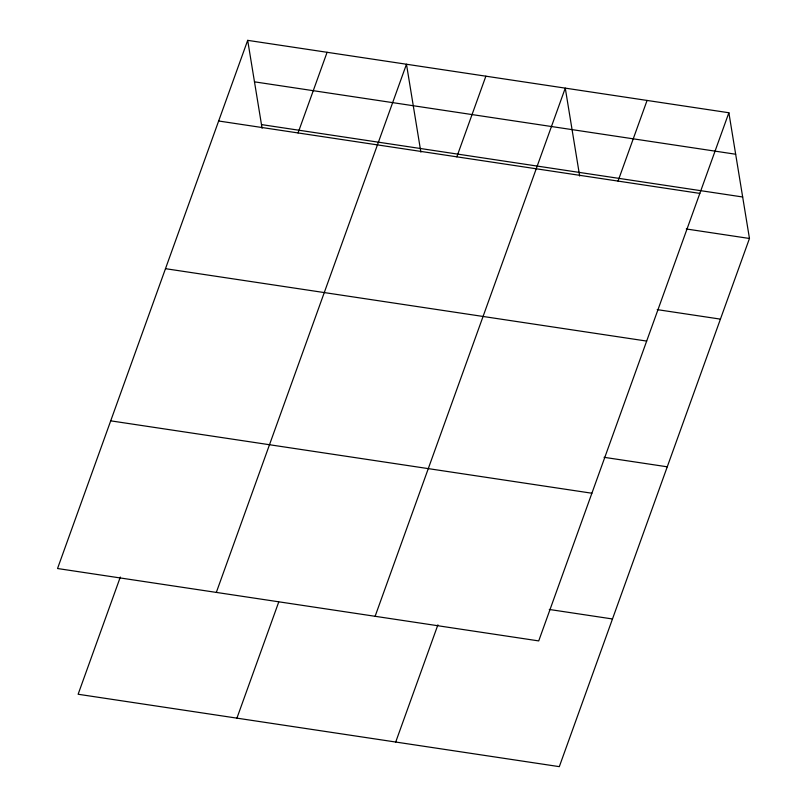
<?xml version="1.0" encoding="UTF-8"?>
<svg xmlns="http://www.w3.org/2000/svg" width="807" height="807" viewBox="0 0 807 807"><rect width="100%" height="100%" fill="white"/><g stroke="black" fill="none" stroke-linecap="round" stroke-linejoin="round"><path stroke-width="1.21" d="M247.688 40.35L57.539 568.521L538.723 640.909L728.872 112.748L247.688 40.35L262.083 128.252M120.324 577.045L78.128 694.252L559.312 766.65L749.461 238.479L728.872 112.748M298.045 132.943L327.087 52.294M216.326 592.409L406.476 64.237L420.871 152.14M236.915 718.149L278.697 602.113M456.833 156.84L485.875 76.181M375.114 616.296L565.273 88.134L579.668 176.037M395.712 742.037L437.908 624.83M618.031 181.091L647.073 100.441M254.487 81.84L735.671 154.238M261.488 124.591L742.672 196.989M218.647 121L699.84 193.398M686.253 228.966L749.461 238.479M657.221 309.626L720.429 319.128M165.485 268.681L646.669 341.079M604.05 457.307L667.258 466.809M110.7 420.84L591.884 493.228M549.274 609.456L612.483 618.969"/></g></svg>
